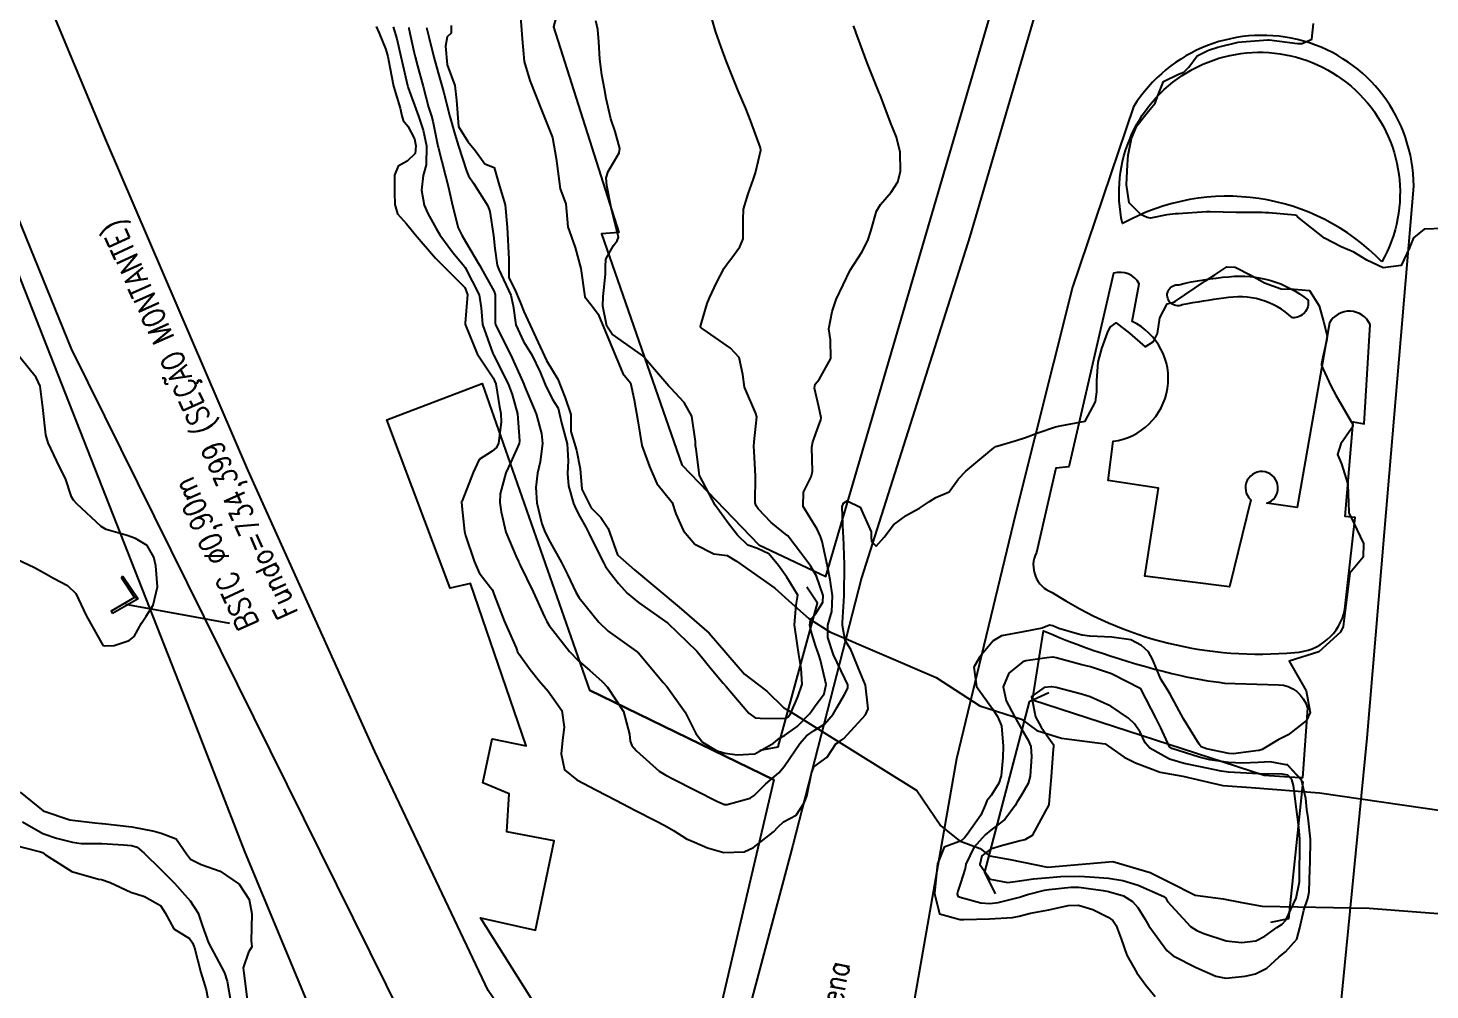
# Model space of a CAD drawing. Header units: metres. Extents: x 318500 to 325275, y 7408834 to 7428799.
# Drawn here: x 320381.1 to 320475.8, y 7410366.3 to 7410431.2 of the extents above; entities that cross this region are included whole.
import ezdxf

# ---------------------------------------------------------------- set-up
doc = ezdxf.new("R2010")
doc.units = ezdxf.units.M
doc.header["$MEASUREMENT"] = 0
doc.linetypes.add('CONTINUO', pattern=[0])
for name, color, linetype in [('ALA', 45, 'Continuous'), ('BUEIRO', 151, 'Continuous'), ('Canteiro', 45, 'Continuous'), ('Curvas de Nivel 1m', 11, 'Continuous'), ('Curvas de Nivel 5m', 15, 'Continuous'), ('Divisas', 45, 'Continuous'), ('Edificações', 30, 'Continuous'), ('Hidrografia', 140, 'Continuous'), ('Linha Férrea', 20, 'Continuous'), ('Pontes_Viadutos_Tubos', 190, 'Continuous'), ('TEXTO', 45, 'Continuous'), ('Vias Primárias', 230, 'Continuous')]:
    doc.layers.add(name, color=color, linetype=linetype)
doc.styles.add('ROMANS', font='romans', dxfattribs={"height": 0.2})

msp = doc.modelspace()

# ---------------------------------------------------------------- linework, layer by layer
at = {"layer": 'ALA', "linetype": 'CONTINUO'}
for points in [[(320387.526, 7410394.233, 735.605), (320387.425, 7410394.121, 734.499), (320388.32, 7410392.798, 734.537)], [(320387.526, 7410394.233, 735.605), (320387.425, 7410394.121, 734.499), (320388.32, 7410392.798, 734.537)], [(320387.526, 7410394.233, 735.605), (320388.554, 7410392.706, 735.705)], [(320387.526, 7410394.233, 735.605), (320388.554, 7410392.706, 735.705)]]:
    msp.add_polyline3d(points, dxfattribs=at)
at = {"layer": 'BUEIRO', "linetype": 'CONTINUO'}
for points in [[(320388.554, 7410392.706, 735.705), (320388.32, 7410392.798, 734.537), (320386.737, 7410391.885, 735.133), (320386.835, 7410391.714, 735.677)], [(320388.554, 7410392.706, 735.705), (320388.32, 7410392.798, 734.537), (320386.737, 7410391.885, 735.133), (320386.835, 7410391.714, 735.677)], [(320388.554, 7410392.706, 735.705), (320386.835, 7410391.714, 735.677)], [(320388.554, 7410392.706, 735.705), (320386.835, 7410391.714, 735.677)]]:
    msp.add_polyline3d(points, dxfattribs=at)
at = {"layer": 'Canteiro'}
for points in [[(320472.553, 7410415.459, 0.341087), (320455.036, 7410418.04, -1.456745), (320472.553, 7410415.459, 14540016458.19738)], [(320470.055, 7410392.002), (320470.747, 7410398.199), (320470.075, 7410398.276), (320470.617, 7410404.657), (320471.367, 7410404.528), (320471.76, 7410411.23, 0.609059), (320469.015, 7410411.351), (320466.844, 7410398.882), (320464.78, 7410399.159, 3.683269), (320463.693, 7410399.396), (320462.271, 7410393.531), (320456.554, 7410394.249), (320457.458, 7410400.185), (320454.071, 7410400.689), (320454.407, 7410403.347, 0.749288), (320455.684, 7410411.44), (320456.161, 7410413.981, 0.352806), (320454.431, 7410414.691), (320451.41, 7410401.62), (320450.542, 7410401.538), (320449.22, 7410395.827, 0.452204), (320450.294, 7410393.143, 0.171072), (320466.669, 7410389.091, 0.347126), (320470.055, 7410392.002, 3.489524)], [(320466.513, 7410411.682, 0.241966), (320461.891, 7410413.001, 0.017269), (320459.07, 7410412.559, -1.314452), (320458.846, 7410413.916, -0.04079), (320462.213, 7410414.453, -0.199629), (320467.569, 7410412.884, -0.481768), (320466.513, 7410411.682, 0.721287)], [(320467.022, 7410380.628), (320464.607, 7410380.781), (320448.963, 7410385.877), (320449.691, 7410390.548, 0.042184), (320458.968, 7410387.523, 0.021621), (320461.919, 7410387.025), (320465.561, 7410386.911, -0.333813), (320467.521, 7410385.339), (320467.184, 7410380.626), (320467.022, 7410380.628)]]:
    msp.add_lwpolyline(points, format="xyb", dxfattribs=at)
at = {"layer": 'Curvas de Nivel 1m', "flags": 128}
for points, elevation in [([(320406.834, 7410431.294), (320406.849, 7410431.205), (320407.183, 7410429.654), (320407.262, 7410429.304), (320407.42, 7410428.702), (320407.811, 7410427.295), (320408.165, 7410425.903), (320408.363, 7410425.286), (320408.452, 7410424.97), (320408.752, 7410423.507), (320408.805, 7410423.279), (320408.829, 7410423.199), (320409.306, 7410421.274), (320409.51, 7410420.47), (320409.782, 7410419.269), (320410.18, 7410417.76), (320410.41, 7410417.263), (320410.664, 7410416.843), (320411.605, 7410415.246), (320412.613, 7410413.449), (320412.677, 7410413.229), (320412.678, 7410411.316), (320412.689, 7410411.229), (320412.785, 7410411.029), (320413.699, 7410409.213), (320414.532, 7410407.351), (320414.598, 7410407.199), (320414.651, 7410407.076), (320415.444, 7410405.191), (320415.808, 7410403.869), (320415.858, 7410403.186), (320415.701, 7410401.948), (320415.533, 7410401.189), (320415.405, 7410400.226), (320415.476, 7410399.19), (320415.814, 7410397.781), (320416.047, 7410397.184), (320416.39, 7410396.53), (320417.15, 7410395.168), (320417.544, 7410394.344), (320418.111, 7410393.154), (320418.345, 7410392.788), (320419.677, 7410391.13), (320420.311, 7410390.517), (320422.201, 7410389.182), (320422.29, 7410389.119), (320422.324, 7410389.09), (320422.573, 7410388.801), (320424.024, 7410387.072), (320424.266, 7410386.785), (320425.504, 7410385.051), (320426.219, 7410383.623), (320426.674, 7410383.033), (320427.636, 7410382.45), (320428.203, 7410382.287), (320429.018, 7410382.185), (320430.203, 7410382.253), (320431.477, 7410382.971), (320431.881, 7410383.299), (320432.218, 7410383.486), (320433.074, 7410384.1), (320433.892, 7410384.935), (320434.043, 7410385.133), (320434.247, 7410385.419), (320434.882, 7410386.302), (320435.032, 7410386.922), (320434.646, 7410388.575), (320434.519, 7410388.928), (320434.306, 7410389.549), (320433.981, 7410390.601), (320433.918, 7410390.936), (320433.975, 7410391.285), (320434.332, 7410391.73), (320434.792, 7410392.477), (320434.811, 7410392.925), (320434.37, 7410394.235), (320433.962, 7410394.936), (320433.284, 7410395.841), (320432.425, 7410396.96), (320432.4, 7410396.98), (320431.302, 7410397.865), (320430.427, 7410398.786), (320430.293, 7410398.992), (320430.238, 7410399.188), (320430.245, 7410400.993), (320430.16, 7410402.678), (320430.141, 7410402.995), (320430.163, 7410403.317), (320430.344, 7410404.992), (320430.285, 7410405.222), (320429.506, 7410407.006), (320429.389, 7410407.848), (320429.154, 7410409.011), (320428.569, 7410409.643), (320426.715, 7410410.911), (320426.589, 7410410.995), (320426.541, 7410411.041), (320426.529, 7410411.103), (320426.595, 7410411.341), (320426.994, 7410412.656), (320427.137, 7410413.035), (320427.612, 7410414.049), (320428.146, 7410415.025), (320428.347, 7410415.32), (320428.651, 7410415.728), (320429.198, 7410416.476), (320429.421, 7410417.009), (320429.411, 7410418.287), (320429.442, 7410419.009), (320429.753, 7410420.047), (320430.099, 7410420.999), (320430.247, 7410421.477), (320430.612, 7410422.992), (320430.594, 7410423.15), (320429.91, 7410425.003), (320429.588, 7410425.808), (320429.088, 7410427.016), (320428.81, 7410427.692), (320428.271, 7410429.026), (320427.923, 7410429.95), (320427.557, 7410431.033), (320427.002, 7410432.915)], 734), ([(320408.028, 7410431.292), (320408.199, 7410430.645), (320408.532, 7410429.284), (320408.814, 7410428.231), (320409.096, 7410427.277), (320409.192, 7410426.878), (320409.601, 7410425.272), (320409.95, 7410424.076), (320410.197, 7410423.266), (320410.725, 7410421.603), (320410.879, 7410421.258), (320411.198, 7410420.767), (320412.165, 7410419.238), (320412.304, 7410418.854), (320412.549, 7410417.232), (320412.657, 7410416.362), (320412.8, 7410415.228), (320412.916, 7410414.945), (320413.73, 7410413.213), (320413.879, 7410412.488), (320414.059, 7410411.208), (320414.573, 7410410.084), (320415.146, 7410409.194), (320415.71, 7410408.021), (320416.044, 7410407.185), (320416.52, 7410406.204), (320416.931, 7410405.591), (320417.024, 7410405.172), (320417.161, 7410404.509), (320417.537, 7410403.164), (320417.605, 7410402.02), (320417.558, 7410401.163), (320417.628, 7410400.348), (320417.959, 7410399.157), (320418.097, 7410398.827), (320418.416, 7410398.234), (320418.799, 7410397.537), (320418.995, 7410397.141), (320419.607, 7410395.906), (320420, 7410395.126), (320420.132, 7410394.888), (320420.364, 7410394.548), (320420.988, 7410393.745), (320421.593, 7410393.101), (320422.341, 7410392.457), (320424.32, 7410391.07), (320426.292, 7410389.176), (320426.411, 7410389.038), (320427.247, 7410387.993), (320428.07, 7410387.013), (320428.267, 7410386.78), (320429.798, 7410384.994), (320430.235, 7410384.667), (320430.562, 7410384.658), (320432.235, 7410384.636), (320432.461, 7410384.732), (320432.619, 7410384.954), (320433.113, 7410386.091), (320433.413, 7410386.943), (320433.345, 7410388.003), (320433.184, 7410388.947), (320433.062, 7410389.709), (320432.89, 7410390.951), (320433.004, 7410392.286), (320433.112, 7410392.949), (320432.368, 7410394.174), (320431.8, 7410394.969), (320431.157, 7410395.748), (320430.391, 7410396.114), (320429.723, 7410396.33), (320429.025, 7410397.011), (320428.412, 7410397.823), (320427.529, 7410399.029), (320426.46, 7410401.04), (320426.239, 7410402.806), (320426.21, 7410403.044), (320426.192, 7410403.336), (320425.944, 7410405.048), (320425.432, 7410405.964), (320424.529, 7410406.929), (320424.458, 7410407), (320424.391, 7410407.072), (320423.43, 7410408.204), (320422.671, 7410409.098), (320422.561, 7410409.186), (320422.335, 7410409.331), (320420.582, 7410410.587), (320420.215, 7410411.126), (320419.949, 7410412.469), (320419.967, 7410413.13), (320420.126, 7410414.621), (320420.117, 7410415.128), (320420.144, 7410415.631), (320420.662, 7410416.559), (320420.909, 7410416.875), (320420.989, 7410417.117), (320420.689, 7410418.397), (320420.507, 7410419.123), (320420.207, 7410420.62), (320420.165, 7410421.128), (320420.302, 7410421.551), (320420.737, 7410422.278), (320421.047, 7410422.815), (320421.1, 7410423.116), (320420.767, 7410424.255), (320420.48, 7410425.124), (320420.162, 7410426.498), (320420.046, 7410427.131), (320419.865, 7410428.083), (320419.736, 7410429.136), (320419.668, 7410430.317), (320419.603, 7410431.139), (320419.46, 7410431.735)], 733), ([(320476.69, 7410417.721), (320475.407, 7410417.675), (320474.68, 7410417.087), (320474.482, 7410416.594), (320474.429, 7410416.404), (320473.846, 7410415.218), (320472.65, 7410415.066), (320471.533, 7410415.571), (320470.665, 7410416.105), (320469.798, 7410416.469), (320468.679, 7410417.064), (320466.864, 7410418.508), (320466.778, 7410418.586), (320466.701, 7410418.613), (320464.927, 7410418.762), (320464.702, 7410418.777), (320464.463, 7410418.782), (320462.702, 7410418.797), (320460.955, 7410418.839), (320460.702, 7410418.837), (320458.786, 7410418.704), (320458.701, 7410418.706), (320458.616, 7410418.706), (320458.036, 7410418.627), (320456.922, 7410418.412), (320456.697, 7410418.458), (320456.291, 7410418.646), (320455.489, 7410419.439), (320455.299, 7410420.661), (320455.377, 7410422.024), (320455.421, 7410422.66), (320455.636, 7410423.788), (320456.015, 7410424.651), (320456.79, 7410425.641), (320457.247, 7410426.184), (320457.394, 7410426.634), (320457.81, 7410427.636), (320458.823, 7410428.141), (320459.175, 7410428.265), (320459.526, 7410428.61), (320460.074, 7410429.369), (320460.848, 7410429.757), (320461.467, 7410429.965), (320462.856, 7410430.301), (320463.088, 7410430.326), (320464.859, 7410430.451), (320464.947, 7410430.451), (320466.855, 7410430.21), (320467.166, 7410430.195), (320467.822, 7410430.496), (320467.936, 7410431.559)], 736), ([(320404.627, 7410431.342), (320404.846, 7410430.906), (320405.295, 7410429.793), (320405.415, 7410429.331), (320405.545, 7410428.604), (320405.805, 7410427.325), (320406.262, 7410425.833), (320406.358, 7410425.316), (320406.447, 7410424.995), (320406.763, 7410424.629), (320407.212, 7410423.76), (320407.319, 7410423.301), (320407.267, 7410422.778), (320406.734, 7410422.25), (320406.119, 7410421.929), (320405.874, 7410421.323), (320405.872, 7410420.153), (320405.897, 7410419.322), (320406.073, 7410418.708), (320406.677, 7410418.025), (320407.006, 7410417.638), (320407.259, 7410417.301), (320408.647, 7410415.72), (320409.077, 7410415.276), (320410.617, 7410413.738), (320410.81, 7410413.257), (320410.646, 7410411.315), (320410.648, 7410411.259), (320410.671, 7410411.176), (320411.458, 7410409.247), (320412.536, 7410407.626), (320412.709, 7410407.227), (320412.97, 7410405.678), (320413.05, 7410405.222), (320413.076, 7410404.647), (320412.884, 7410403.224), (320412.768, 7410402.934), (320412.472, 7410402.685), (320411.589, 7410402.117), (320411.173, 7410401.249), (320410.431, 7410399.325), (320410.404, 7410399.286), (320410.4, 7410399.26), (320410.425, 7410398.959), (320410.602, 7410397.257), (320410.673, 7410396.979), (320411.254, 7410395.247), (320411.583, 7410394.463), (320412.353, 7410393.481), (320412.457, 7410393.334), (320412.508, 7410393.228), (320412.601, 7410392.972), (320413.279, 7410391.216), (320414.09, 7410389.406), (320414.155, 7410389.202), (320414.186, 7410389.098), (320414.288, 7410388.964), (320415.038, 7410387.949), (320415.64, 7410387.179), (320416.26, 7410386.48), (320417.181, 7410385.161), (320417.334, 7410384.048), (320417.213, 7410383.16), (320417.12, 7410382.242), (320417.341, 7410381.158), (320418.18, 7410380.481), (320419.502, 7410379.798), (320420.165, 7410379.457), (320420.828, 7410379.11), (320422.15, 7410378.419), (320423.472, 7410377.745), (320424.135, 7410377.407), (320424.717, 7410377.061), (320425.584, 7410376.507), (320426.122, 7410376.281), (320427.001, 7410375.909), (320428.116, 7410375.578), (320429.476, 7410375.637), (320430.119, 7410375.914), (320431.466, 7410376.97), (320431.78, 7410377.32), (320432.14, 7410377.647), (320432.999, 7410378.096), (320433.543, 7410378.939), (320433.708, 7410379.396), (320434.038, 7410380.932), (320434.194, 7410381.37), (320435.097, 7410382.025), (320435.673, 7410382.915), (320436.002, 7410383.132), (320436.224, 7410383.286), (320437.68, 7410384.888), (320437.853, 7410385.279), (320437.672, 7410386.889), (320437.22, 7410387.962), (320436.842, 7410388.902), (320436.687, 7410389.288), (320436.31, 7410389.886), (320436.117, 7410390.912), (320436.123, 7410391.112), (320436.23, 7410392.911), (320436.229, 7410393.034), (320436.261, 7410394.911), (320436.26, 7410395.033), (320436.193, 7410396.912), (320436.178, 7410397.139), (320436.104, 7410398.915), (320436.188, 7410399.16), (320436.436, 7410399.33), (320437.312, 7410398.897), (320438.055, 7410397.235), (320438.065, 7410396.885), (320438.083, 7410396.571), (320438.394, 7410396.274), (320438.931, 7410396.872), (320439.576, 7410397.699), (320440.422, 7410398.334), (320440.746, 7410398.526), (320441.33, 7410398.841), (320441.999, 7410399.274), (320442.441, 7410399.548), (320443.32, 7410399.943), (320443.95, 7410400.808), (320444.465, 7410401.336), (320446.208, 7410402.783), (320446.348, 7410402.915), (320446.483, 7410403.004), (320447.849, 7410403.4), (320448.493, 7410403.605), (320449.309, 7410403.926), (320450.504, 7410404.312), (320450.825, 7410404.395), (320452.51, 7410404.7), (320453.21, 7410406.01), (320453.293, 7410406.689), (320453.302, 7410407.443), (320453.383, 7410408.688), (320453.636, 7410409.622), (320454.02, 7410410.679), (320454.212, 7410411.059), (320454.6, 7410411.347), (320455.512, 7410410.656), (320456.576, 7410409.732), (320457.128, 7410410.088), (320457.404, 7410410.632), (320457.55, 7410411.687), (320458.044, 7410412.626), (320458.493, 7410412.75), (320458.622, 7410412.803), (320459.242, 7410413.226), (320460.636, 7410414.187), (320461.267, 7410414.581), (320462.082, 7410415.135), (320462.648, 7410415.105), (320463.74, 7410414.549), (320464.635, 7410414.051), (320465.744, 7410413.637), (320466.631, 7410413.626), (320467.658, 7410413.523), (320468.322, 7410412.484), (320468.604, 7410411.431), (320468.854, 7410410.477), (320468.839, 7410410.223), (320468.568, 7410409.019), (320468.478, 7410408.565), (320468.472, 7410408.481), (320468.488, 7410408.41), (320468.558, 7410408.252), (320469.13, 7410407.056), (320469.453, 7410406.466), (320470.513, 7410404.637), (320470.597, 7410404.449), (320470.597, 7410404.361), (320470.506, 7410404.215), (320469.782, 7410403.169), (320469.556, 7410402.464), (320469.83, 7410401.816), (320470.26, 7410400.453), (320470.311, 7410398.572), (320470.346, 7410398.451), (320470.428, 7410398.297), (320471.314, 7410396.441), (320471.301, 7410395.531), (320470.38, 7410394.45), (320470.161, 7410392.644), (320470.146, 7410392.453), (320469.935, 7410390.847), (320469.761, 7410390.458), (320468.306, 7410389.124), (320466.3, 7410388.51), (320467.436, 7410386.493), (320467.71, 7410385.026), (320467.456, 7410384.492), (320466.23, 7410383.536), (320465.556, 7410383.187), (320464.468, 7410382.528), (320464.269, 7410382.48), (320464.219, 7410382.469), (320462.516, 7410382.255), (320462.216, 7410382.267), (320460.712, 7410382.583), (320460.352, 7410382.719), (320460.223, 7410382.887), (320459.163, 7410384.601), (320458.265, 7410386.263), (320458.053, 7410386.613), (320457.624, 7410387.275), (320457.068, 7410388.628), (320456.793, 7410389.121), (320456.309, 7410389.565), (320455.604, 7410389.942), (320454.315, 7410390.126), (320452.821, 7410390.179), (320452.316, 7410390.257), (320451.967, 7410390.345), (320450.739, 7410390.714), (320450.322, 7410390.883), (320450.106, 7410390.94), (320449.607, 7410390.731), (320448.317, 7410390.481), (320446.858, 7410390.221), (320446.311, 7410389.872), (320445.394, 7410388.784), (320444.989, 7410388.09), (320445.173, 7410386.786), (320446.248, 7410385.289), (320446.598, 7410384.766), (320446.86, 7410384.138), (320446.987, 7410382.762), (320446.965, 7410382.006), (320446.837, 7410380.764), (320446.674, 7410380.274), (320446.17, 7410379.426), (320445.874, 7410379.065), (320445.767, 7410378.776), (320445.478, 7410378.105), (320444.54, 7410376.794), (320444.366, 7410376.567), (320444.134, 7410376.381), (320443.003, 7410375.94), (320442.549, 7410374.823), (320442.507, 7410374.421), (320442.333, 7410372.826), (320442.673, 7410371.434), (320444.063, 7410371.055), (320444.326, 7410371.06), (320446.063, 7410371.105), (320447.619, 7410371.199), (320448.065, 7410371.287), (320448.821, 7410371.493), (320450.07, 7410371.72), (320451.371, 7410371.998), (320452.073, 7410372.035), (320453.022, 7410371.729), (320454.065, 7410371.218), (320454.381, 7410370.983), (320454.61, 7410370.662), (320454.957, 7410369.745), (320455.325, 7410368.651), (320456.012, 7410367.452), (320456.615, 7410366.631), (320457.24, 7410365.868)], 736), ([(320380.367, 7410395.382), (320381.552, 7410394.832), (320382.358, 7410394.386), (320382.835, 7410394.103), (320383.777, 7410393.609), (320384.342, 7410393.061), (320385.037, 7410391.593), (320385.984, 7410389.893), (320386.179, 7410389.581), (320386.29, 7410389.535), (320386.945, 7410389.57), (320387.963, 7410389.887), (320388.299, 7410390.157), (320388.787, 7410391.069), (320389.102, 7410391.538), (320389.582, 7410392.28), (320389.865, 7410393.527), (320389.762, 7410394.927), (320389.608, 7410395.531), (320389.159, 7410396.316), (320388.389, 7410396.791), (320387.824, 7410396.991), (320386.397, 7410397.398), (320386.059, 7410397.583), (320384.423, 7410399.129), (320384.189, 7410399.366), (320384.052, 7410399.606), (320383.659, 7410400.828), (320383.252, 7410401.618), (320382.474, 7410403.25), (320382.363, 7410403.632), (320382.329, 7410403.786), (320382.113, 7410405.636), (320381.943, 7410407.058), (320381.676, 7410407.643), (320380.551, 7410409.044)], 736), ([(320380.585, 7410379.646), (320382.141, 7410378.392), (320383.943, 7410377.793), (320384.132, 7410377.765), (320385.632, 7410377.577), (320386.101, 7410377.542), (320386.13, 7410377.542), (320386.161, 7410377.539), (320388.128, 7410377.32), (320389.631, 7410377.034), (320390.124, 7410376.89), (320391.121, 7410376.506), (320391.815, 7410375.494), (320392.105, 7410375.133), (320392.811, 7410374.771), (320394.093, 7410374.328), (320395.373, 7410373.451), (320396.065, 7410372.409), (320396.238, 7410371.437), (320396.2, 7410369.606), (320396.215, 7410369.437), (320396.243, 7410369.22), (320396.021, 7410368.864), (320395.655, 7410367.795), (320395.707, 7410367.444), (320395.933, 7410365.478)], 737), ([(320380.743, 7410377.644), (320382.122, 7410376.857), (320383.055, 7410376.552), (320384.117, 7410376.275), (320384.721, 7410376.195), (320386.116, 7410376.187), (320387.566, 7410376.105), (320388.115, 7410376.055), (320388.503, 7410375.933), (320388.965, 7410375.537), (320390.094, 7410374.443), (320391.012, 7410373.506), (320392.062, 7410372.313), (320392.611, 7410371.484), (320392.905, 7410370.618), (320393.316, 7410369.477), (320394.011, 7410368.179), (320394.39, 7410367.464), (320394.564, 7410366.888), (320394.827, 7410365.457)], 738), ([(320380.115, 7410376.11), (320381.964, 7410375.631), (320382.109, 7410375.574), (320382.305, 7410375.429), (320384.091, 7410374.301), (320385.874, 7410373.782), (320386.083, 7410373.753), (320386.662, 7410373.564), (320388.07, 7410372.916), (320388.996, 7410372.606), (320390.057, 7410372.008), (320390.383, 7410371.515), (320390.961, 7410370.428), (320392.033, 7410369.777), (320392.24, 7410369.488), (320392.365, 7410369.147), (320392.789, 7410367.482), (320393.152, 7410366.309), (320393.32, 7410365.477)], 739)]:
    msp.add_lwpolyline(points, dxfattribs=dict(at, elevation=elevation))
at = {"layer": 'Curvas de Nivel 1m', "elevation": 734, "flags": 128}
msp.add_lwpolyline([(320452.264, 7410386.277), (320450.548, 7410386.716), (320450.271, 7410386.771), (320450.218, 7410386.774), (320449.742, 7410386.728), (320448.892, 7410386.109), (320449.17, 7410384.736), (320449.542, 7410384.04), (320450.224, 7410383.086), (320450.383, 7410382.879), (320450.385, 7410382.718), (320450.365, 7410382.571), (320450.222, 7410380.72), (320450.221, 7410380.689), (320450.182, 7410380.197), (320450.057, 7410378.826), (320450.023, 7410378.722), (320449.826, 7410378.394), (320448.946, 7410376.738), (320448.432, 7410376.449), (320448.134, 7410376.365), (320446.854, 7410376.038), (320446.126, 7410375.804), (320445.54, 7410375.357), (320445.412, 7410374.78), (320446.095, 7410373.772), (320447.287, 7410373.563), (320448.094, 7410373.677), (320449.034, 7410373.798), (320450.098, 7410373.903), (320450.854, 7410373.954), (320452.099, 7410373.976), (320452.834, 7410373.948), (320454.098, 7410373.857), (320455.057, 7410373.694), (320456.091, 7410373.381), (320457.819, 7410372.614), (320457.957, 7410372.49), (320458.077, 7410372.266), (320459.627, 7410370.594), (320460.056, 7410370.322), (320460.52, 7410370.116), (320462.046, 7410369.629), (320463.076, 7410369.513), (320464.046, 7410369.629), (320464.65, 7410369.925), (320465.449, 7410370.516), (320465.825, 7410370.75), (320466.065, 7410371.008), (320466.767, 7410372.5), (320466.98, 7410373.614), (320466.999, 7410374.497), (320467.014, 7410375.61), (320467.006, 7410376.497), (320466.94, 7410377.29), (320466.789, 7410378.501), (320466.575, 7410380.113), (320466.467, 7410380.506), (320466.194, 7410380.797), (320465.827, 7410380.882), (320464.196, 7410380.9), (320463.824, 7410380.908), (320462.197, 7410381.009), (320461.692, 7410381.074), (320460.202, 7410381.382), (320459.208, 7410381.597), (320458.209, 7410381.884), (320456.884, 7410382.63), (320456.576, 7410382.987), (320456.231, 7410383.7), (320455.855, 7410384.264), (320455.451, 7410384.652), (320454.252, 7410385.457), (320452.855, 7410386.091)], close=True, dxfattribs=at)
at = {"layer": 'Curvas de Nivel 5m', "elevation": 735, "flags": 128}
msp.add_lwpolyline([(320405.775, 7410431.326), (320406.034, 7410430.514), (320406.301, 7410429.318), (320406.75, 7410427.362), (320406.762, 7410427.311), (320406.798, 7410427.207), (320407.494, 7410425.299), (320407.811, 7410424.345), (320408.03, 7410423.291), (320408.003, 7410422.018), (320407.814, 7410421.294), (320407.696, 7410420.304), (320407.88, 7410419.292), (320408.128, 7410418.731), (320408.674, 7410417.721), (320408.937, 7410417.277), (320409.819, 7410416.102), (320410.511, 7410415.261), (320410.637, 7410415.087), (320411.594, 7410413.245), (320411.725, 7410412.367), (320411.815, 7410411.242), (320412.514, 7410409.277), (320412.538, 7410409.23), (320412.559, 7410409.189), (320413.545, 7410407.215), (320413.821, 7410406.508), (320414.171, 7410405.205), (320414.314, 7410403.371), (320414.284, 7410403.203), (320413.738, 7410401.934), (320413.381, 7410401.216), (320413.005, 7410399.791), (320412.996, 7410399.222), (320413.064, 7410398.576), (320413.38, 7410397.215), (320414.131, 7410395.446), (320414.257, 7410395.202), (320414.294, 7410395.126), (320414.368, 7410394.987), (320415.228, 7410393.191), (320416.002, 7410391.498), (320416.155, 7410391.172), (320416.316, 7410390.907), (320417.691, 7410389.156), (320418.284, 7410388.55), (320419.036, 7410387.898), (320419.895, 7410387.126), (320420.264, 7410386.74), (320421.328, 7410385.104), (320421.745, 7410383.569), (320421.793, 7410383.096), (320421.91, 7410382.798), (320422.204, 7410382.452), (320423.748, 7410381.074), (320424.186, 7410380.8), (320424.712, 7410380.532), (320426.171, 7410379.788), (320427.677, 7410379.017), (320428.157, 7410378.825), (320428.346, 7410378.819), (320428.987, 7410379.002), (320429.895, 7410379.262), (320430.167, 7410379.436), (320430.947, 7410380.21), (320431.818, 7410380.966), (320432.194, 7410381.4), (320433.239, 7410382.945), (320433.695, 7410383.46), (320434.224, 7410383.831), (320434.909, 7410384.247), (320435.495, 7410384.917), (320435.769, 7410385.393), (320436.26, 7410386.253), (320436.495, 7410386.678), (320436.484, 7410386.907), (320436.276, 7410387.324), (320435.512, 7410388.918), (320435.139, 7410390.094), (320435.14, 7410390.922), (320435.4, 7410391.853), (320435.457, 7410392.919), (320435.288, 7410393.999), (320435.118, 7410394.923), (320434.749, 7410396.574), (320434.646, 7410396.928), (320434.407, 7410397.406), (320433.467, 7410398.95), (320433.486, 7410399.908), (320434.016, 7410400.944), (320434.099, 7410401.308), (320434.063, 7410402.944), (320434.125, 7410403.304), (320434.501, 7410404.369), (320434.658, 7410404.787), (320434.676, 7410404.938), (320434.521, 7410405.669), (320434.227, 7410406.943), (320434.289, 7410407.196), (320434.546, 7410407.526), (320435.348, 7410408.928), (320435.315, 7410410.193), (320435.215, 7410410.931), (320435.425, 7410412.111), (320435.706, 7410412.924), (320436.64, 7410414.91), (320437.438, 7410416.119), (320437.836, 7410416.893), (320438.033, 7410417.537), (320438.432, 7410418.884), (320438.704, 7410419.325), (320439.412, 7410420.174), (320439.857, 7410420.869), (320440.044, 7410421.553), (320440.031, 7410422.867), (320439.765, 7410423.87), (320439.367, 7410424.874), (320438.795, 7410426.377), (320438.661, 7410426.744), (320438.606, 7410426.883), (320438.471, 7410427.219), (320437.802, 7410428.895), (320437.157, 7410430.604), (320437.055, 7410430.907), (320437.005, 7410431.052), (320436.865, 7410431.387)], dxfattribs=at)
msp.add_lwpolyline([(320450.301, 7410388.773), (320449.926, 7410388.726), (320448.517, 7410388.526), (320448.296, 7410388.451), (320447.352, 7410387.692), (320446.967, 7410386.763), (320447.191, 7410385.826), (320447.746, 7410384.755), (320448.231, 7410383.882), (320448.659, 7410383.178), (320448.842, 7410382.741), (320448.884, 7410382.066), (320448.791, 7410380.741), (320448.674, 7410380.251), (320448.169, 7410379.382), (320447.92, 7410378.996), (320447.789, 7410378.754), (320447.09, 7410377.821), (320446.143, 7410377.087), (320445.768, 7410376.776), (320445, 7410375.914), (320444.46, 7410374.795), (320444.401, 7410374.501), (320444.091, 7410373.51), (320443.908, 7410372.977), (320443.881, 7410372.803), (320443.917, 7410372.642), (320444.078, 7410372.558), (320445.474, 7410372.179), (320446.074, 7410372.132), (320446.638, 7410372.201), (320448.078, 7410372.571), (320448.625, 7410372.742), (320449.766, 7410373.043), (320450.086, 7410373.092), (320451.545, 7410373.241), (320452.088, 7410373.234), (320453.739, 7410373.02), (320454.084, 7410372.96), (320455.097, 7410372.655), (320455.716, 7410372.285), (320456.072, 7410371.862), (320456.537, 7410371.106), (320456.82, 7410370.629), (320458.035, 7410368.974), (320458.462, 7410368.606), (320460.019, 7410367.825), (320461.345, 7410367.235), (320462.008, 7410367.103), (320463.325, 7410367.225), (320464.013, 7410367.382), (320464.777, 7410367.764), (320465.602, 7410368.514), (320465.832, 7410368.713), (320466.035, 7410368.866), (320466.805, 7410369.742), (320467.013, 7410370.496), (320467.272, 7410371.692), (320467.548, 7410372.488), (320467.635, 7410372.938), (320467.69, 7410374.486), (320467.708, 7410374.895), (320467.734, 7410376.486), (320467.578, 7410377.913), (320467.496, 7410378.49), (320467.427, 7410379.235), (320467.125, 7410380.496), (320466.205, 7410381.483), (320465.017, 7410381.713), (320464.207, 7410381.655), (320463.148, 7410381.604), (320462.206, 7410381.649), (320460.937, 7410381.851), (320460.211, 7410382.017), (320458.379, 7410382.608), (320458.221, 7410382.717), (320457.615, 7410384), (320457.313, 7410384.624), (320456.27, 7410386.64), (320454.285, 7410387.639), (320452.866, 7410388.11), (320452.293, 7410388.255), (320450.55, 7410388.716), (320450.349, 7410388.768)], close=True, dxfattribs=at)
at = {"layer": 'Divisas'}
msp.add_lwpolyline([(320263.393, 7410704.906), (320281.571, 7410662.052), (320286.934, 7410649.78), (320288.749, 7410650.573), (320289.512, 7410648.827), (320287.536, 7410647.963), (320300.731, 7410610.489), (320308.33, 7410590.053), (320307.094, 7410589.488), (320311.364, 7410576.718), (320320.785, 7410562.251), (320327.906, 7410551.223), (320342.25, 7410529.301), (320348.815, 7410501.174), (320357.023, 7410477.998), (320371.998, 7410436.163), (320392.025, 7410385.224), (320395.739, 7410375.659), (320400.406, 7410364.445), (320405.538, 7410352.663), (320415.338, 7410339.704), (320430.221, 7410319.112), (320426.342, 7410316.177), (320433.553, 7410306.487)], dxfattribs=at)
at = {"layer": 'Edificações'}
for points in [[(320447.031, 7410435.263), (320433.376, 7410439.031), (320433.801, 7410440.995), (320417.469, 7410445.621), (320414.812, 7410436.758), (320417.734, 7410435.538), (320416.614, 7410431.322), (320421.024, 7410417.448), (320419.855, 7410417.342), (320425.28, 7410401.758), (320430.487, 7410396.345), (320435.004, 7410394.222), (320447.031, 7410435.263)], [(320431.485, 7410380.493), (320425.142, 7410353.405), (320422.525, 7410353.928), (320411.685, 7410371.177), (320415.401, 7410370.341), (320416.656, 7410376.361), (320413.463, 7410376.988), (320413.62, 7410379.549), (320411.841, 7410380.281), (320412.469, 7410383.261), (320414.772, 7410382.79), (320411.002, 7410393.738), (320409.641, 7410393.425), (320405.345, 7410404.8), (320411.782, 7410407.257), (320419.038, 7410386.538)], [(320419.038, 7410386.538), (320431.485, 7410380.493)]]:
    msp.add_lwpolyline(points, close=True, dxfattribs=at)
at = {"layer": 'Hidrografia'}
for points in [[(320409.69, 7410431.413), (320409.69, 7410430.908), (320409.438, 7410430.656), (320409.312, 7410430.026), (320409.438, 7410428.765), (320409.943, 7410427.378), (320410.069, 7410426.369), (320410.195, 7410424.603), (320410.826, 7410423.595), (320411.331, 7410422.964), (320411.961, 7410422.081), (320412.592, 7410421.829), (320412.971, 7410420.568), (320413.349, 7410419.307), (320413.475, 7410417.794), (320413.601, 7410415.651), (320413.601, 7410414.39), (320413.98, 7410413.633), (320414.358, 7410412.75), (320414.611, 7410412.12), (320416.135, 7410408.808), (320416.892, 7410407.547), (320417.397, 7410406.286), (320417.775, 7410405.151), (320417.775, 7410404.016), (320418.153, 7410402.755), (320418.406, 7410401.495), (320418.532, 7410400.108), (320419.163, 7410398.847), (320419.798, 7410398.205), (320420.303, 7410397.449), (320420.934, 7410395.683), (320422.069, 7410394.675), (320425.097, 7410392.153), (320427.116, 7410390.387), (320429.513, 7410387.613), (320431.027, 7410386.478), (320432.162, 7410385.343), (320432.414, 7410385.217), (320441.137, 7410379.771), (320442.777, 7410377.375), (320444.038, 7410376.366), (320445.426, 7410375.862), (320446.057, 7410375.358), (320447.445, 7410375.105), (320449.968, 7410374.601), (320454.383, 7410374.979), (320456.907, 7410374.223), (320458.168, 7410373.592), (320459.934, 7410372.709), (320461.827, 7410372.457), (320463.088, 7410372.205), (320464.476, 7410371.953), (320471.694, 7410371.818), (320478.38, 7410371.313)], [(320414.362, 7410432.31), (320414.49, 7410430.516), (320414.618, 7410428.979), (320415.002, 7410427.697), (320415.772, 7410425.776), (320416.541, 7410423.854), (320416.797, 7410422.444), (320417.053, 7410420.394), (320417.438, 7410419.37), (320417.566, 7410417.832), (320418.079, 7410416.423), (320418.463, 7410415.013), (320418.72, 7410413.091), (320419.233, 7410412.451), (320419.617, 7410411.938), (320421.287, 7410407.928), (320421.8, 7410407.287), (320422.056, 7410406.134), (320422.313, 7410404.724), (320422.569, 7410403.059), (320423.082, 7410401.649), (320423.594, 7410400.496), (320424.62, 7410399.215), (320424.876, 7410398.446), (320425.389, 7410397.293), (320426.158, 7410396.396), (320427.44, 7410395.756), (320428.337, 7410395.628), (320428.978, 7410395.243), (320431.554, 7410393.427), (320432.708, 7410392.402), (320433.861, 7410391.377), (320435.271, 7410390.48), (320442.45, 7410387.405), (320445.398, 7410385.483), (320448.218, 7410384.587), (320449.243, 7410383.818), (320450.91, 7410383.305), (320453.858, 7410382.921), (320455.14, 7410382.024), (320455.909, 7410381.64), (320457.575, 7410380.999), (320459.114, 7410380.743), (320461.805, 7410380.102), (320463.728, 7410379.974), (320468.332, 7410379.619), (320478.119, 7410378.203)]]:
    msp.add_lwpolyline(points, dxfattribs=at)
at = {"layer": 'Linha Férrea'}
for points in [[(321000, 7409665.789, 0.078197), (320889.691, 7409761.645, 0.016428), (320831.735, 7409795.8, -0.029281), (320758.162, 7409840.189, -0.075107), (320633.213, 7409959.145, -0.038123), (320591.245, 7410019.369), (320569.878, 7410055.984), (320528.944, 7410130.121, 0.044252), (320455.674, 7410238.482), (320423.409, 7410279.545, -0.076357), (320336.109, 7410440.077, -0.029288), (320307.678, 7410537.206, 0.027041), (320278.586, 7410637.586, 0.100983), (320172.348, 7410808.477, 0.013159)], [(321000, 7409672.461, 0.064653), (320912.297, 7409751.466, 0.030753), (320836.249, 7409797.862, -0.016147), (320768.63, 7409837.796, -0.116635), (320583.997, 7410039.771), (320542.786, 7410113.919, 0.026405), (320494.03, 7410193.917, 0.017029), (320443.189, 7410260.7), (320429.493, 7410278.025, -0.097268), (320322.982, 7410493.451), (320310.757, 7410540.446), (320304.231, 7410567.008, 0.019913), (320282.851, 7410638.027, 0.100687), (320180.06, 7410806.177, 0.011092)]]:
    msp.add_lwpolyline(points, format="xyb", dxfattribs=at)
at = {"layer": 'Pontes_Viadutos_Tubos'}
for points in [[(320430.573, 7410382.482), (320431.784, 7410382.724), (320434.448, 7410392.407), (320433.722, 7410393.497)], [(320450.07, 7410386.355), (320448.738, 7410385.75), (320445.71, 7410374.252), (320446.437, 7410372.8)], [(320466.122, 7410381.562), (320467.217, 7410380.346), (320466.244, 7410371.105), (320465.027, 7410370.862)]]:
    msp.add_lwpolyline(points, dxfattribs=at)
at = {"layer": 'TEXTO', "linetype": 'CONTINUO'}
msp.add_polyline3d([(320387.712, 7410392.35, 0), (320394.737, 7410391.058, 0)], dxfattribs=at)
at = {"layer": 'Vias Primárias'}
msp.add_lwpolyline([(320470.024, 7410500), (320467.168, 7410490.975), (320460.817, 7410471.079, -0.309518), (320456.656, 7410469.754), (320410.688, 7410483.573), (320409.965, 7410478.213), (320419.033, 7410475.479), (320455.946, 7410464.208, -0.414566), (320457.817, 7410460.634), (320452.386, 7410443.303), (320444.72, 7410417.176), (320437.417, 7410394.123), (320432.771, 7410376.08), (320426.619, 7410353.048, -0.674335), (320421.915, 7410352.024), (320412.199, 7410366.271), (320404.536, 7410382.396), (320395.966, 7410401.41), (320386.431, 7410423.611), (320377.859, 7410444.066)], format="xyb", dxfattribs=at)
msp.add_lwpolyline([(320370.932, 7410441.765), (320384.024, 7410409.586), (320412.041, 7410353.045)], dxfattribs=at)
msp.add_lwpolyline([(320472.729, 7410397.213), (320474.703, 7410420.569, 0.751956), (320455.78, 7410425.931), (320451.651, 7410413.743), (320447.827, 7410398.506), (320443.815, 7410381.909), (320440.914, 7410365.315), (320438.446, 7410345.331), (320438.322, 7410342.788, 0.171983), (320441.465, 7410332.323), (320453.245, 7410317.275, 0.480224), (320464.216, 7410317.152, 0.178982), (320465.448, 7410320.722), (320466.311, 7410329.463), (320468.9, 7410356.274), (320471.551, 7410383.292)], format="xyb", close=True, dxfattribs=at)

# ---------------------------------------------------------------- texts
at = {"layer": 'TEXTO', "style": 'ROMANS', "width": 0.8}
for s, rotation, p in [('Fundo=734,399 (SEÇÃO MONTANTE)', 114.27216, (320399.392, 7410391.784)), ('BSTC Ø0,90m', 114.27216, (320396.74, 7410391.037)), ('Rua Bernardo José de Lorena', 78.90245, (320431.922, 7410344.046))]:
    msp.add_text(s, height=1.5, rotation=rotation, dxfattribs=at).set_placement(p)

doc.saveas('drawing.dxf')
